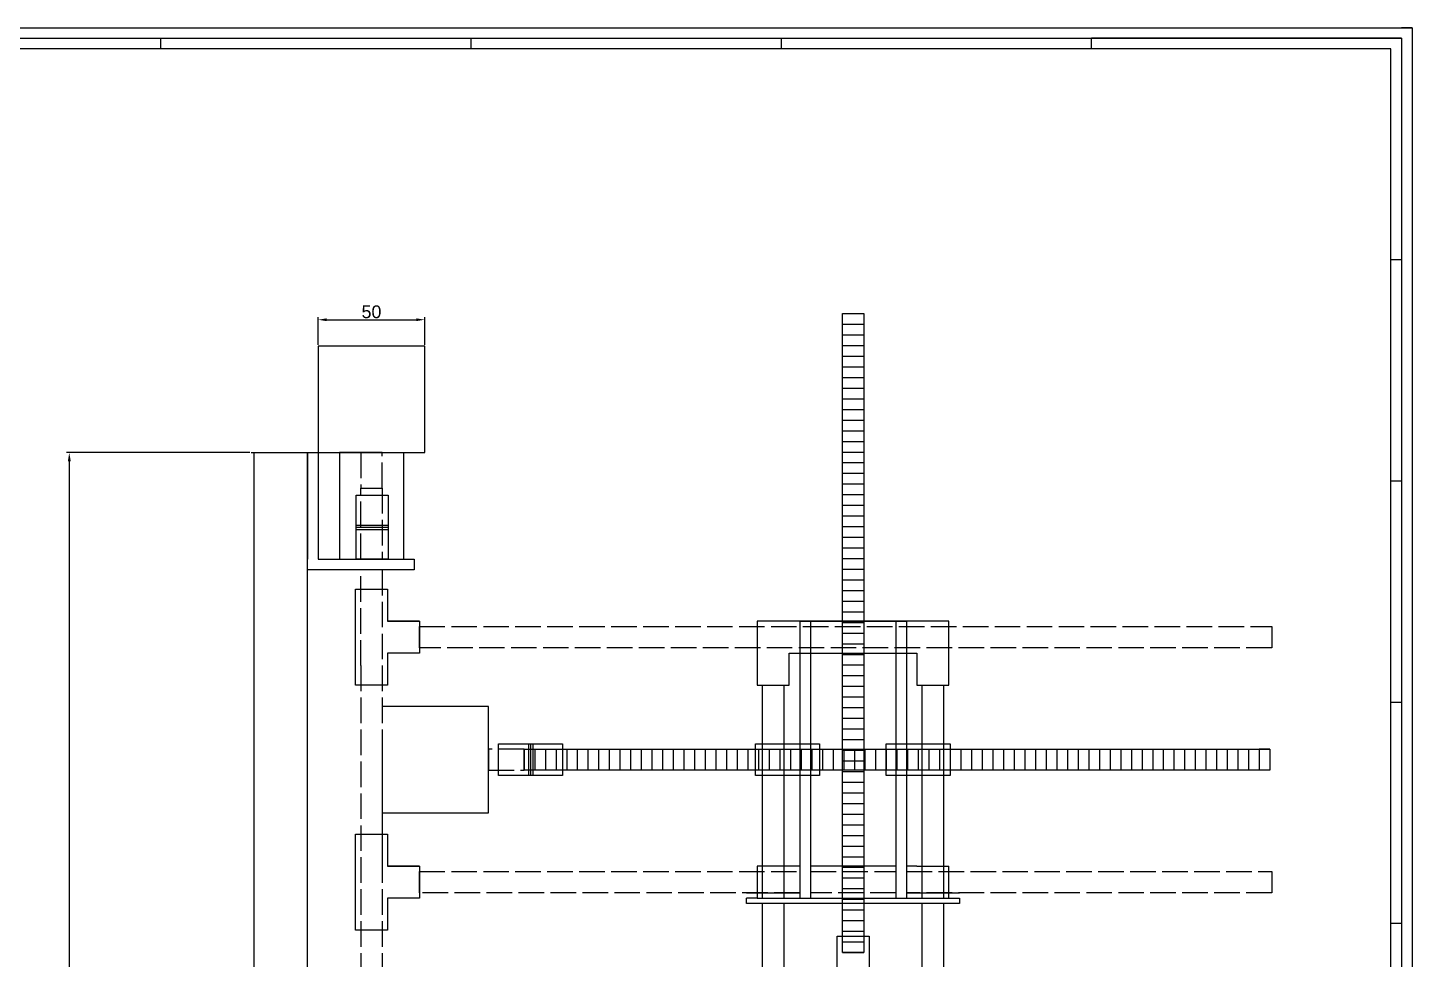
# Model space of a CAD drawing. Header units: millimetres. Extents: x 124 to 13248, y 76 to 6679.
# Drawn here: x 10552 to 11202, y 6242 to 6679 of the extents above; entities that cross this region are included whole.
import ezdxf

# ---------------------------------------------------------------- set-up
doc = ezdxf.new("R2010")
doc.units = ezdxf.units.MM
doc.linetypes.add('ACAD_ISO02W100', pattern=[15, 12, -3])
doc.layers.get('0').update_dxf_attribs({"color": 250})
doc.layers.add('linea cortada', color=250, linetype='ACAD_ISO02W100')
doc.styles.get("Standard").update_dxf_attribs({"font": 'arial.ttf'})
doc.dimstyles.new('ISO-25', dxfattribs={"dimtxt": 6, "dimasz": 4, "dimexe": 1.25, "dimexo": 0.625, "dimtad": 1, "dimtxsty": 'Standard', "dimcen": 2.5, "dimclrd": 1, "dimclre": 1, "dimclrt": 1, "dimadec": 0, "dimazin": 0, "dimtfac": 1, "dimtmove": 0, "dimatfit": 3, "dimfxl": 1, "dimarcsym": 0})

# ---------------------------------------------------------------- blocks, each defined once
blk = doc.blocks.new('*D1')
at = {"color": 1, "lineweight": -2, "transparency": 16777216}
for p, q in [((10688.81, 6530.53), (10688.81, 6543.57)), ((10738.81, 6530.53), (10738.81, 6543.57)), ((10692.81, 6542.32), (10734.81, 6542.32))]:
    blk.add_line(p, q, dxfattribs=at)
at = {"color": 1, "transparency": 16777216}
for points in [[(10692.81, 6542.99), (10692.81, 6541.65), (10688.81, 6542.32)], [(10734.81, 6542.99), (10734.81, 6541.65), (10738.81, 6542.32)]]:
    blk.add_solid(points, dxfattribs=at)
at = {"color": 1, "lineweight": -3, "transparency": 16777216, "insert": (10713.81, 6546.01), "char_height": 6, "attachment_point": 5}
blk.add_mtext('50', dxfattribs=at)
blk = doc.blocks.new('*D3')
at = {"color": 1, "lineweight": -2, "transparency": 16777216}
for p, q in [((10656.76, 6479.91), (10570.76, 6479.91)), ((10572.01, 6475.91), (10572.01, 5933.91)), ((10658.19, 5929.91), (10570.76, 5929.91))]:
    blk.add_line(p, q, dxfattribs=at)
at = {"color": 1, "transparency": 16777216}
for points in [[(10571.34, 6475.91), (10572.68, 6475.91), (10572.01, 6479.91)], [(10571.34, 5933.91), (10572.68, 5933.91), (10572.01, 5929.91)]]:
    blk.add_solid(points, dxfattribs=at)
at = {"color": 1, "lineweight": -3, "transparency": 16777216, "insert": (10568.32, 6204.91), "char_height": 6, "attachment_point": 5, "rotation": 90}
blk.add_mtext('550', dxfattribs=at)

msp = doc.modelspace()

# ---------------------------------------------------------------- linework, layer by layer
at = {"lineweight": -3}
for p, q in [((10012.261, 6679.446), (11202.261, 6679.446)), ((10032.261, 6674.446), (11197.261, 6674.446)), ((10614.761, 6674.446), (10614.761, 6669.446)), ((10760.386, 6674.446), (10760.386, 6669.446)), ((10906.011, 6674.446), (10906.011, 6669.446)), ((11197.261, 6674.446), (11051.636, 6674.446)), ((11051.636, 6669.446), (11051.636, 6674.446)), ((11202.261, 6679.446), (11197.261, 6679.446)), ((11197.261, 6674.446), (11197.261, 5843.446)), ((11202.261, 6679.446), (11202.261, 5838.446)), ((11192.261, 6669.446), (10037.261, 6669.446)), ((11192.261, 5879.446), (11192.261, 6669.446)), ((11192.261, 6570.571), (11197.261, 6570.571)), ((10934.816, 6245.215), (10934.816, 6545.215)), ((10934.816, 6245.215), (10934.816, 6545.215)), ((10688.811, 6529.906), (10688.811, 6479.906)), ((10738.811, 6529.906), (10688.811, 6529.906)), ((10738.811, 6479.906), (10738.811, 6529.906)), ((10934.816, 6505.215), (10944.816, 6505.215)), ((10934.816, 6500.215), (10944.816, 6500.215)), ((10934.816, 6495.215), (10944.816, 6495.215)), ((10934.816, 6490.215), (10944.816, 6490.215)), ((10934.816, 6485.215), (10944.816, 6485.215)), ((10657.387, 6479.906), (10683.811, 6479.906)), ((10658.811, 5929.906), (10658.811, 6479.906)), ((10683.811, 5929.906), (10683.811, 6479.906)), ((10683.811, 6479.906), (10683.811, 6429.906)), ((10683.811, 6479.906), (10688.811, 6479.906)), ((10688.811, 6479.906), (10738.811, 6479.906)), ((10688.811, 6479.906), (10688.811, 6429.906)), ((10713.811, 6479.906), (10698.811, 6479.906)), ((10698.811, 6479.906), (10698.811, 6429.906)), ((10718.811, 6479.906), (10708.811, 6479.906)), ((10713.811, 6479.906), (10728.811, 6479.906)), ((10728.811, 6479.906), (10728.811, 6429.906)), ((10934.816, 6480.215), (10944.816, 6480.215)), ((10934.816, 6475.215), (10944.816, 6475.215)), ((10934.816, 6470.215), (10944.816, 6470.215)), ((11192.261, 6466.696), (11197.261, 6466.696)), ((10934.816, 6465.215), (10944.816, 6465.215)), ((10934.816, 6460.215), (10944.816, 6460.215)), ((10934.816, 6455.215), (10944.816, 6455.215)), ((10706.618, 6445.906), (10721.618, 6445.906)), ((10934.816, 6450.215), (10944.816, 6450.215)), ((10706.618, 6444.906), (10721.618, 6444.906)), ((10706.618, 6443.906), (10721.618, 6443.906)), ((10934.816, 6445.215), (10944.816, 6445.215)), ((10934.816, 6440.215), (10944.816, 6440.215)), ((10934.816, 6435.215), (10944.816, 6435.215)), ((10688.811, 6429.906), (10733.811, 6429.906)), ((10733.811, 6429.906), (10733.811, 6424.906)), ((10934.816, 6430.215), (10944.816, 6430.215)), ((10733.811, 6424.906), (10683.811, 6424.906)), ((10934.816, 6425.215), (10944.816, 6425.215)), ((10934.816, 6420.215), (10944.816, 6420.215)), ((10934.816, 6415.215), (10944.816, 6415.215)), ((10934.816, 6410.215), (10944.816, 6410.215)), ((10914.816, 6400.761), (10914.816, 6270.761)), ((10914.816, 6400.761), (10964.898, 6400.761)), ((10914.816, 6400.761), (10919.816, 6400.761)), ((10919.816, 6400.761), (10919.816, 6270.761)), ((10934.816, 6405.215), (10944.816, 6405.215)), ((10964.898, 6400.761), (10959.898, 6400.761)), ((10959.898, 6400.761), (10959.898, 6270.761)), ((10964.898, 6400.761), (10964.898, 6270.761)), ((10934.816, 6400.215), (10944.816, 6400.215)), ((10934.816, 6395.215), (10944.816, 6395.215)), ((10934.816, 6390.215), (10944.816, 6390.215)), ((10934.816, 6385.215), (10944.816, 6385.215)), ((10934.816, 6380.215), (10944.816, 6380.215)), ((10934.816, 6375.215), (10944.816, 6375.215)), ((10934.816, 6370.215), (10944.816, 6370.215)), ((10934.816, 6365.215), (10944.816, 6365.215)), ((11192.261, 6362.821), (11197.261, 6362.821)), ((10768.811, 6360.761), (10718.811, 6360.761)), ((10768.811, 6310.761), (10768.811, 6360.761)), ((10934.816, 6360.215), (10944.816, 6360.215)), ((10934.816, 6355.215), (10944.816, 6355.215)), ((10934.816, 6350.215), (10944.816, 6350.215)), ((10787.48, 6343.261), (10787.48, 6328.261)), ((10788.48, 6343.261), (10788.48, 6328.261)), ((10789.48, 6343.261), (10789.48, 6328.261)), ((10934.816, 6345.215), (10944.816, 6345.215)), ((10718.811, 6339.736), (10718.811, 6289.736)), ((10768.811, 6340.761), (10768.811, 6330.761)), ((10785.419, 6340.761), (11135.419, 6340.761)), ((10790.419, 6340.761), (10790.419, 6330.761)), ((10795.419, 6340.761), (10795.419, 6330.761)), ((10800.419, 6340.761), (10800.419, 6330.761)), ((10805.419, 6340.761), (10805.419, 6330.761)), ((10810.419, 6340.761), (10810.419, 6330.761)), ((10815.419, 6340.761), (10815.419, 6330.761)), ((10820.419, 6340.761), (10820.419, 6330.761)), ((10825.419, 6340.761), (10825.419, 6330.761)), ((10830.419, 6340.761), (10830.419, 6330.761)), ((10835.419, 6340.761), (10835.419, 6330.761)), ((10840.419, 6340.761), (10840.419, 6330.761)), ((10845.419, 6340.761), (10845.419, 6330.761)), ((10850.419, 6340.761), (10850.419, 6330.761)), ((10855.419, 6340.761), (10855.419, 6330.761)), ((10860.419, 6340.761), (10860.419, 6330.761)), ((10865.419, 6340.761), (10865.419, 6330.761)), ((10870.419, 6340.761), (10870.419, 6330.761)), ((10875.419, 6340.761), (10875.419, 6330.761)), ((10880.419, 6340.761), (10880.419, 6330.761)), ((10885.419, 6340.761), (10885.419, 6330.761)), ((10890.419, 6340.761), (10890.419, 6330.761)), ((10895.419, 6340.761), (10895.419, 6330.761)), ((10900.419, 6340.761), (10900.419, 6330.761)), ((10905.419, 6340.761), (10905.419, 6330.761)), ((10910.419, 6340.761), (10910.419, 6330.761)), ((10915.419, 6340.761), (10915.419, 6330.761)), ((10920.419, 6340.761), (10920.419, 6330.761)), ((10925.419, 6340.761), (10925.419, 6330.761)), ((10930.419, 6340.761), (10930.419, 6330.761)), ((10934.816, 6340.215), (10944.816, 6340.215)), ((10935.419, 6340.761), (10935.419, 6330.761)), ((10940.419, 6340.761), (10940.419, 6330.761)), ((10945.419, 6340.761), (10945.419, 6330.761)), ((10950.419, 6340.761), (10950.419, 6330.761)), ((10955.419, 6340.761), (10955.419, 6330.761)), ((10960.419, 6340.761), (10960.419, 6330.761)), ((10965.419, 6340.761), (10965.419, 6330.761)), ((10970.419, 6340.761), (10970.419, 6330.761)), ((10975.419, 6340.761), (10975.419, 6330.761)), ((10980.419, 6340.761), (10980.419, 6330.761)), ((10985.419, 6340.761), (10985.419, 6330.761)), ((10990.419, 6340.761), (10990.419, 6330.761)), ((10995.419, 6340.761), (10995.419, 6330.761)), ((11000.419, 6340.761), (11000.419, 6330.761)), ((11005.419, 6340.761), (11005.419, 6330.761)), ((11010.419, 6340.761), (11010.419, 6330.761)), ((11015.419, 6340.761), (11015.419, 6330.761)), ((11020.419, 6340.761), (11020.419, 6330.761)), ((11025.419, 6340.761), (11025.419, 6330.761)), ((11030.419, 6340.761), (11030.419, 6330.761)), ((11035.419, 6340.761), (11035.419, 6330.761)), ((11040.419, 6340.761), (11040.419, 6330.761)), ((11045.419, 6340.761), (11045.419, 6330.761)), ((11050.419, 6340.761), (11050.419, 6330.761)), ((11055.419, 6340.761), (11055.419, 6330.761)), ((11060.419, 6340.761), (11060.419, 6330.761)), ((11065.419, 6340.761), (11065.419, 6330.761)), ((11070.419, 6340.761), (11070.419, 6330.761)), ((11075.419, 6340.761), (11075.419, 6330.761)), ((11080.419, 6340.761), (11080.419, 6330.761)), ((11085.419, 6340.761), (11085.419, 6330.761)), ((11090.419, 6340.761), (11090.419, 6330.761)), ((11095.419, 6340.761), (11095.419, 6330.761)), ((11100.419, 6340.761), (11100.419, 6330.761)), ((11105.419, 6340.761), (11105.419, 6330.761)), ((11110.419, 6340.761), (11110.419, 6330.761)), ((11115.419, 6340.761), (11115.419, 6330.761)), ((11120.419, 6340.761), (11120.419, 6330.761)), ((11125.419, 6340.761), (11125.419, 6330.761)), ((11135.419, 6340.761), (11130.419, 6340.761)), ((11130.419, 6340.761), (11130.419, 6330.761)), ((10934.816, 6335.215), (10944.816, 6335.215)), ((10934.816, 6330.215), (10944.816, 6330.215)), ((10934.816, 6325.215), (10944.816, 6325.215)), ((10934.816, 6320.215), (10944.816, 6320.215)), ((10718.811, 6310.761), (10768.811, 6310.761)), ((10934.816, 6315.215), (10944.816, 6315.215)), ((10934.816, 6310.215), (10944.816, 6310.215)), ((10934.816, 6305.215), (10944.816, 6305.215)), ((10934.816, 6300.215), (10944.816, 6300.215)), ((10934.816, 6295.215), (10944.816, 6295.215)), ((10934.816, 6290.215), (10944.816, 6290.215)), ((10909.816, 6285.761), (10894.816, 6285.761)), ((10934.816, 6285.215), (10944.816, 6285.215)), ((10969.816, 6285.761), (10984.816, 6285.761)), ((10934.816, 6280.215), (10944.816, 6280.215)), ((10894.816, 6270.761), (10889.816, 6270.761)), ((10934.816, 6275.215), (10944.816, 6275.215)), ((10984.816, 6270.761), (10989.816, 6270.761)), ((10934.816, 6270.215), (10944.816, 6270.215)), ((10934.816, 6265.215), (10944.816, 6265.215)), ((10934.816, 6260.215), (10944.816, 6260.215)), ((11192.261, 6258.946), (11197.261, 6258.946)), ((10934.816, 6255.215), (10944.816, 6255.215)), ((10934.816, 6250.215), (10944.816, 6250.215))]:
    msp.add_line(p, q, dxfattribs=at)
at = {"linetype": 'Continuous', "lineweight": -3}
for p, q in [((10934.816, 6545.215), (10944.816, 6545.215)), ((10934.816, 6545.215), (10944.816, 6545.215)), ((10934.816, 6540.215), (10944.816, 6540.215)), ((10934.816, 6535.215), (10944.816, 6535.215)), ((10934.816, 6530.215), (10944.816, 6530.215)), ((10934.816, 6525.215), (10944.816, 6525.215)), ((10934.816, 6520.215), (10944.816, 6520.215)), ((10934.816, 6515.215), (10944.816, 6515.215)), ((10934.816, 6510.215), (10944.816, 6510.215))]:
    msp.add_line(p, q, dxfattribs=at)
at = {"lineweight": -3}
for points in [[(10944.816, 6545.215), (10944.816, 6245.215)], [(10736.311, 6400.761), (10721.311, 6400.761), (10736.311, 6400.761), (10736.311, 6385.761), (10721.311, 6385.761), (10721.311, 6370.761), (10706.311, 6370.761), (10706.311, 6415.761), (10721.311, 6415.761), (10721.311, 6400.761)], [(10897.316, 6270.761), (10897.316, 6370.761), (10907.316, 6370.761), (10907.316, 6270.761)], [(10972.316, 6270.761), (10972.316, 6370.761), (10982.316, 6370.761), (10982.316, 6270.761)], [(11135.419, 6340.761), (11135.419, 6330.761), (10785.419, 6330.761)], [(10736.311, 6285.761), (10721.311, 6285.761), (10736.311, 6285.761), (10736.311, 6270.761), (10721.311, 6270.761), (10721.311, 6255.761), (10706.311, 6255.761), (10706.311, 6300.761), (10721.311, 6300.761), (10721.311, 6285.761)], [(10894.816, 6285.761), (10894.816, 6270.761), (10984.816, 6270.761), (10984.816, 6285.761)], [(10914.816, 6285.761), (10909.816, 6285.761)], [(10959.898, 6285.761), (10919.816, 6285.761)], [(10969.816, 6285.761), (10964.898, 6285.761)], [(10889.816, 6273.261), (10889.816, 6273.261), (10914.816, 6273.261)], [(10989.816, 6270.761), (10989.816, 6268.261), (10889.816, 6268.261), (10889.816, 6270.761)], [(10964.898, 6273.261), (10989.816, 6273.261)], [(10907.316, 6268.261), (10907.316, 6070.761), (10897.316, 6070.761), (10897.316, 6268.261)], [(10982.316, 6268.261), (10982.316, 6070.761), (10972.316, 6070.761), (10972.316, 6268.261)]]:
    msp.add_lwpolyline(points, dxfattribs=at)
for points in [[(10721.618, 6459.906), (10721.618, 6429.906), (10706.618, 6429.906), (10706.618, 6459.906)], [(10984.816, 6385.761), (10984.816, 6400.761), (10894.816, 6400.761), (10894.816, 6385.761), (10894.816, 6370.761), (10909.816, 6370.761), (10909.816, 6385.761), (10969.816, 6385.761), (10969.816, 6370.761), (10984.816, 6370.761)], [(10803.48, 6328.261), (10773.48, 6328.261), (10773.48, 6343.261), (10803.48, 6343.261)], [(10894.102, 6343.261), (10924.102, 6343.261), (10924.102, 6328.261), (10894.102, 6328.261)], [(10955.419, 6343.261), (10985.419, 6343.261), (10985.419, 6328.261), (10955.419, 6328.261)], [(10785.419, 6340.761), (10785.419, 6330.761)], [(10947.316, 6252.817), (10947.316, 6222.817), (10932.316, 6222.817), (10932.316, 6252.817)], [(10934.816, 6245.215), (10944.816, 6245.215)]]:
    msp.add_lwpolyline(points, close=True, dxfattribs=at)
at = {"layer": 'linea cortada', "lineweight": -3}
for p, q in [((10708.811, 6479.906), (10708.811, 6463.298)), ((10718.811, 6463.298), (10718.811, 6479.906)), ((10708.811, 6463.298), (10718.811, 6463.298)), ((10708.811, 6429.906), (10708.811, 6463.298)), ((10718.811, 6463.298), (10718.811, 6429.906)), ((10708.811, 6379.906), (10708.811, 6424.906)), ((10718.811, 6424.906), (10718.811, 6379.906)), ((10708.811, 6379.906), (10708.811, 5929.906)), ((10718.811, 6379.906), (10718.811, 5929.906)), ((10785.419, 6340.761), (10768.811, 6340.761)), ((10785.419, 6330.761), (10785.419, 6340.761)), ((10768.811, 6330.761), (10785.419, 6330.761))]:
    msp.add_line(p, q, dxfattribs=at)
msp.add_lwpolyline([(11136.311, 6398.261), (11136.311, 6388.261), (10736.311, 6388.261), (10736.311, 6398.261)], close=True, dxfattribs=at)
for points in [[(10914.816, 6273.261), (10736.311, 6273.261), (10736.311, 6283.261), (10914.816, 6283.261)], [(10919.816, 6283.261), (10959.898, 6283.261)], [(10964.898, 6283.261), (11136.311, 6283.261), (11136.311, 6273.261), (10964.898, 6273.261)], [(10959.898, 6273.261), (10919.816, 6273.261)]]:
    msp.add_lwpolyline(points, dxfattribs=at)

# ---------------------------------------------------------------- dimensions: what is measured, and where the dimension line sits
at = {"lineweight": -3}
dim = msp.add_linear_dim(base=(10738.811, 6542.321), p1=(10688.811, 6529.906), p2=(10738.811, 6529.906), dimstyle='ISO-25', dxfattribs=at)
dim.commit()
dim.dimension.update_dxf_attribs({"geometry": '*D1', "text_midpoint": (10713.811, 6546.009)})
dim = msp.add_linear_dim(base=(10572.01, 5929.906), p1=(10657.387, 6479.906), p2=(10658.811, 5929.906), angle=90, dimstyle='ISO-25', dxfattribs=at)
dim.commit()
dim.dimension.update_dxf_attribs({"geometry": '*D3', "text_midpoint": (10572.01, 6204.906), "dimtype": 160})

doc.saveas('drawing.dxf')
